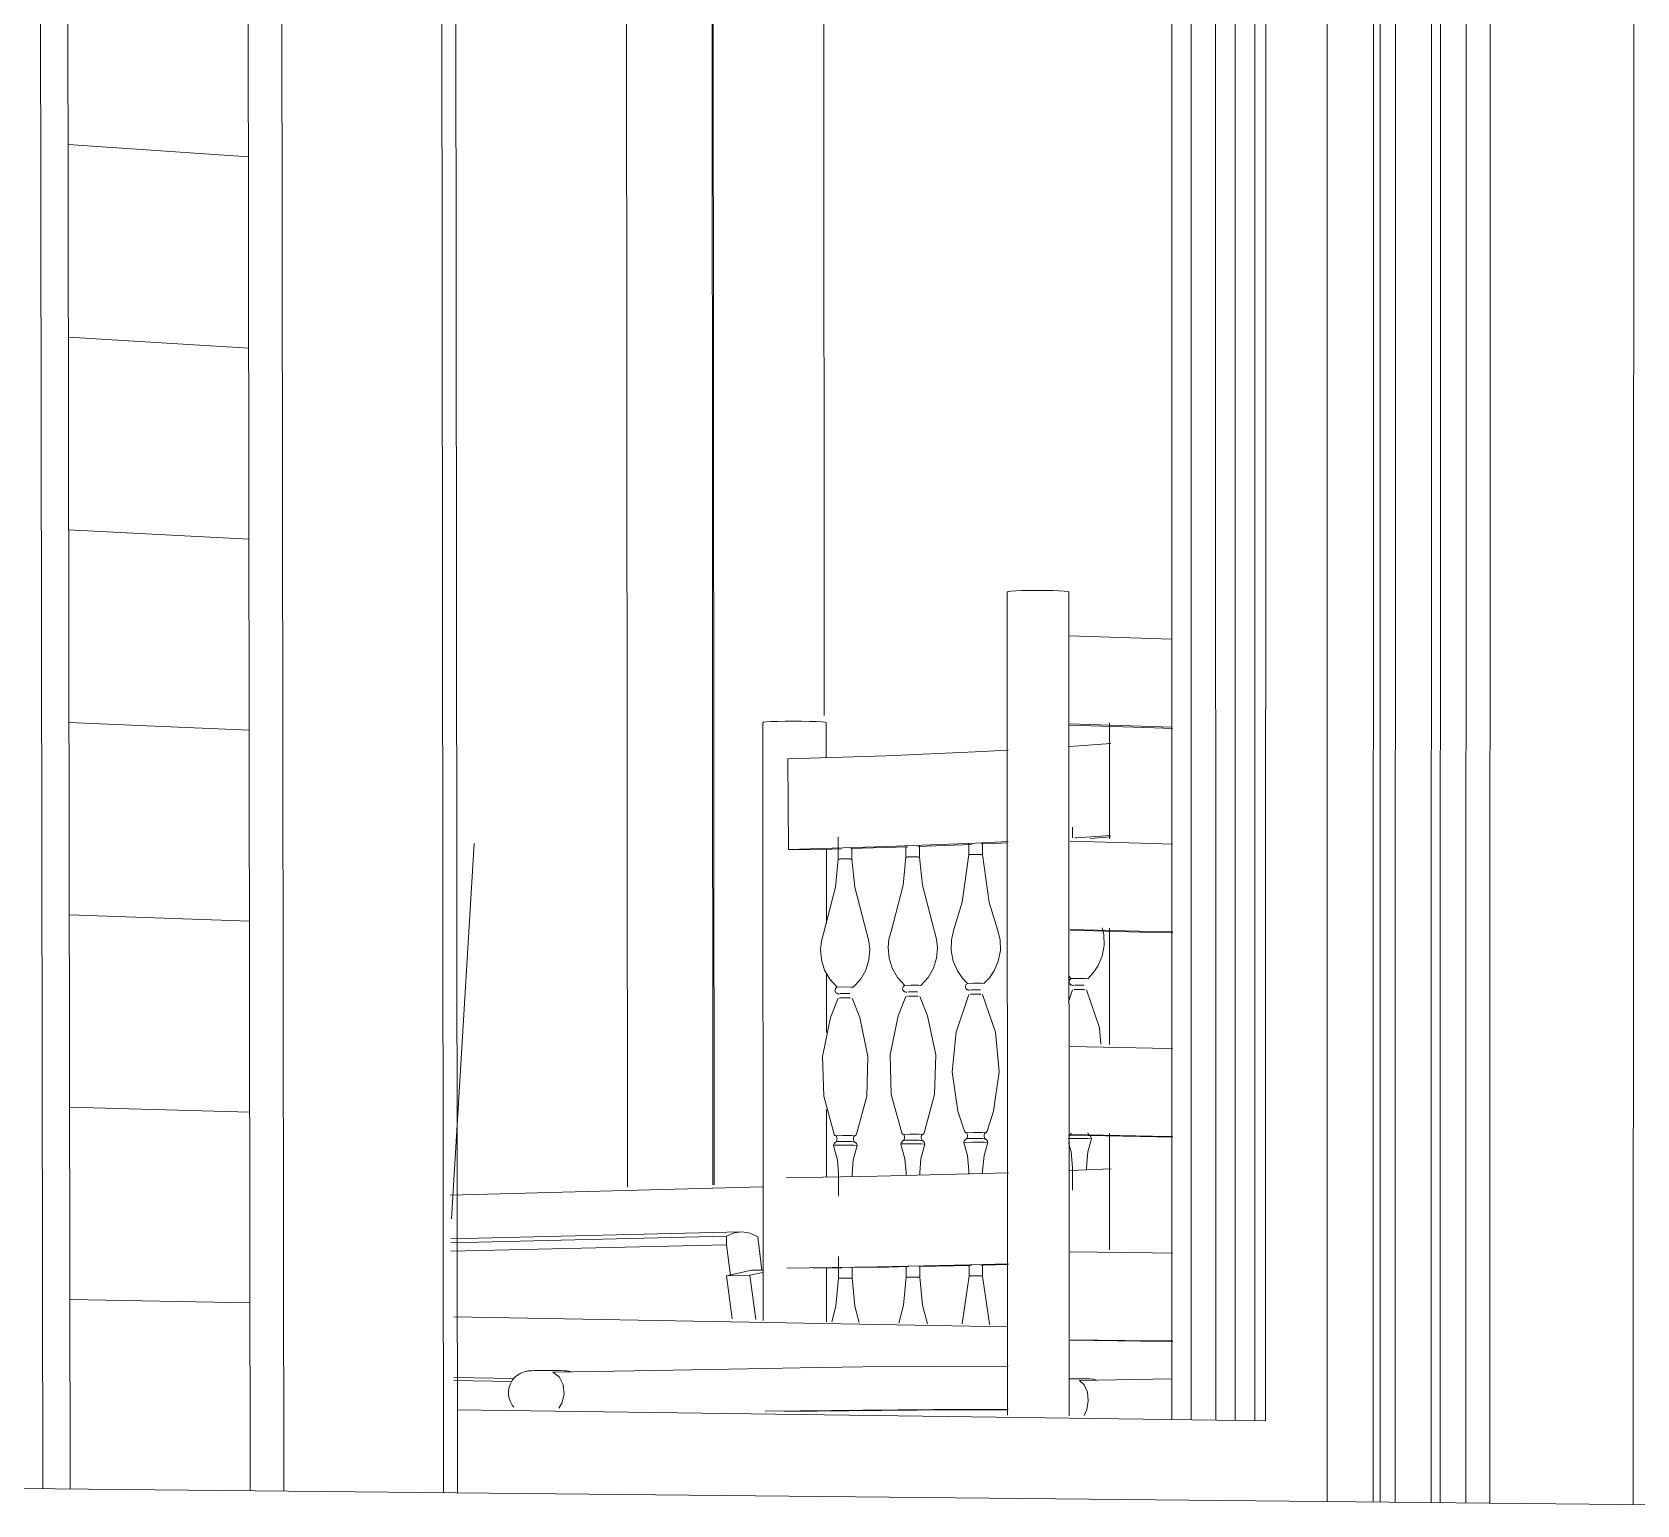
# Model space of a CAD drawing. Header units: inches. Extents: x 490.8 to 498.2, y -67.1 to -6.9.
# Drawn here: x 494.6115 to 494.7023, y -56.168 to -56.0847 of the extents above; entities that cross this region are included whole.
import ezdxf

# ---------------------------------------------------------------- set-up
doc = ezdxf.new("R2010")
doc.units = ezdxf.units.IN
doc.header["$MEASUREMENT"] = 0
for name, color, linetype, lineweight in [('A-DOOR-FRAM', 31, 'Continuous', 9), ('A-GLAZ', 151, 'Continuous', 13), ('A-WALL', 113, 'Continuous', 13), ('A-WALL-PATT', 111, 'Continuous', 13), ('I-FURN', 30, 'Continuous', 9), ('I-WALL', 2, 'Continuous', 13), ('L-SITE-WALL', 31, 'Continuous', 13), ('Q-CASE', 31, 'Continuous', 9)]:
    doc.layers.add(name, color=color, linetype=linetype, lineweight=lineweight)

# ---------------------------------------------------------------- blocks, each defined once
blk = doc.blocks.new('FP_46-Back Patio1')
at = {"layer": 'A-WALL-PATT', "lineweight": 9}
for p, q in [((64.574165, -56.091095), (64.584372, -56.091794)), ((64.574182, -56.101999), (64.584386, -56.102612)), ((64.574199, -56.112897), (64.5844, -56.113425)), ((64.574216, -56.12379), (64.584415, -56.124233)), ((64.574233, -56.134678), (64.584429, -56.135035)), ((64.57425, -56.14556), (64.584443, -56.145832)), ((64.574267, -56.156436), (64.584458, -56.156623))]:
    blk.add_line(p, q, dxfattribs=at)

msp = doc.modelspace()

# ---------------------------------------------------------------- linework, layer by layer
at = {"layer": 'A-DOOR-FRAM'}
for p, q in [((494.645181, -56.0768), (494.645242, -56.150083)), ((494.650067, -56.14995), (494.650014, -56.077202)), ((494.650079, -56.077204), (494.650131, -56.149946)), ((494.650079, -56.077204), (494.650131, -56.149946))]:
    msp.add_line(p, q, dxfattribs=at)
at = {"layer": 'A-GLAZ', "lineweight": 9}
for p, q in [((494.694075, -55.989115), (494.694022, -56.167942)), ((494.702217, -55.990211), (494.70213, -56.168024)), ((494.62579, -56.16725), (494.625576, -55.999309)), ((494.634826, -56.167342), (494.634647, -55.999328)), ((494.676036, -56.163207), (494.676026, -56.080607)), ((494.67713, -56.163224), (494.677122, -56.080702)), ((494.677122, -56.080702), (494.67713, -56.163224)), ((494.67851, -56.163256), (494.678505, -56.080848)), ((494.679614, -56.080753), (494.679617, -56.163274)), ((494.680726, -56.080658), (494.680727, -56.163292)), ((494.680727, -56.163292), (494.680726, -56.080658)), ((494.680727, -56.163292), (494.680726, -56.080658)), ((494.681339, -56.080606), (494.681338, -56.163302)), ((494.684817, -56.167834), (494.684824, -56.080888)), ((494.681338, -56.163302), (494.635592, -56.162671))]:
    msp.add_line(p, q, dxfattribs=at)
at = {"layer": 'A-GLAZ'}
for p, q in [((494.691202, -56.16791), (494.691243, -55.990197)), ((494.692663, -56.167928), (494.69271, -55.98996)), ((494.68742, -56.167868), (494.687446, -55.991002)), ((494.687812, -56.167872), (494.687839, -55.990938)), ((494.688666, -56.167881), (494.688696, -55.99107)), ((494.690703, -56.167905), (494.690742, -55.990925)), ((494.635611, -56.167349), (494.635434, -55.999189))]:
    msp.add_line(p, q, dxfattribs=at)
at = {"layer": 'A-WALL'}
for p, q in [((494.61216, -56.167108), (494.611857, -55.976716)), ((494.613406, -55.976957), (494.613702, -56.167123)), ((494.613702, -56.167123), (494.613406, -55.976957)), ((494.62389, -56.167227), (494.623669, -55.99962))]:
    msp.add_line(p, q, dxfattribs=at)
at = {"layer": 'I-FURN'}
for p, q in [((494.666733, -56.162966), (494.666717, -56.116411)), ((494.670202, -56.116413), (494.670214, -56.163017)), ((494.670219, -56.118888), (494.676027, -56.119087)), ((494.652907, -56.157619), (494.652885, -56.1238)), ((494.656481, -56.123804), (494.656482, -56.125778)), ((494.672497, -56.13038), (494.672495, -56.123805)), ((494.676028, -56.124059), (494.67022, -56.123876)), ((494.670246, -56.125152), (494.672583, -56.124978)), ((494.670414, -56.130319), (494.670413, -56.129705)), ((494.636558, -56.130633), (494.635282, -56.151875)), ((494.655746, -56.130987), (494.657321, -56.130943)), ((494.656485, -56.130953), (494.656487, -56.135166)), ((494.657162, -56.131515), (494.657161, -56.130285)), ((494.657874, -56.130927), (494.661095, -56.130823)), ((494.657931, -56.130868), (494.657931, -56.131515)), ((494.660989, -56.131401), (494.660989, -56.130768)), ((494.661663, -56.130803), (494.664714, -56.130685)), ((494.661759, -56.130737), (494.661759, -56.131402)), ((494.664547, -56.131264), (494.664547, -56.13063)), ((494.665319, -56.130595), (494.66532, -56.131265)), ((494.670604, -56.130318), (494.670533, -56.130322)), ((494.672566, -56.130184), (494.670616, -56.130317)), ((494.671401, -56.130345), (494.672581, -56.130267)), ((494.657253, -56.131524), (494.657162, -56.131514)), ((494.657809, -56.131503), (494.657931, -56.131515)), ((494.657931, -56.131515), (494.657827, -56.131526)), ((494.661082, -56.131411), (494.660989, -56.131401)), ((494.661638, -56.13139), (494.661759, -56.131401)), ((494.661759, -56.131401), (494.661655, -56.131412)), ((494.664641, -56.131275), (494.664547, -56.131264)), ((494.665199, -56.131253), (494.66532, -56.131265)), ((494.66532, -56.131265), (494.665214, -56.131275)), ((494.672499, -56.142004), (494.672498, -56.135426)), ((494.656489, -56.137981), (494.656491, -56.141323)), ((494.67018, -56.13812), (494.670339, -56.138286)), ((494.670341, -56.138283), (494.670339, -56.138285)), ((494.671256, -56.138289), (494.671126, -56.138273)), ((494.657092, -56.138765), (494.657091, -56.138767)), ((494.657813, -56.139127), (494.65727, -56.139127)), ((494.657999, -56.138771), (494.657865, -56.138756)), ((494.660918, -56.138669), (494.660917, -56.138671)), ((494.661641, -56.139031), (494.661128, -56.13903)), ((494.661826, -56.138674), (494.661693, -56.138659)), ((494.664475, -56.138552), (494.664474, -56.138554)), ((494.665202, -56.138916), (494.664655, -56.138916)), ((494.665205, -56.139165), (494.66522, -56.139184)), ((494.665386, -56.138558), (494.665254, -56.138542)), ((494.670411, -56.138909), (494.670181, -56.139587)), ((494.671073, -56.138649), (494.670523, -56.138649)), ((494.671076, -56.138899), (494.671089, -56.138919)), ((494.657816, -56.139375), (494.657835, -56.139393)), ((494.661032, -56.139295), (494.661094, -56.13928)), ((494.661127, -56.139279), (494.661645, -56.139279)), ((494.661645, -56.139279), (494.661661, -56.139298)), ((494.656493, -56.145681), (494.656495, -56.149495)), ((494.65806, -56.147174), (494.657909, -56.14716)), ((494.661887, -56.147097), (494.661738, -56.147083)), ((494.665446, -56.147004), (494.665297, -56.14699)), ((494.67147, -56.147339), (494.671279, -56.147321)), ((494.672501, -56.153623), (494.6725, -56.147034)), ((494.65688, -56.147712), (494.65688, -56.147712)), ((494.658213, -56.147717), (494.658017, -56.147699)), ((494.660704, -56.147636), (494.660704, -56.147637)), ((494.662041, -56.147641), (494.661845, -56.147623)), ((494.66426, -56.147545), (494.66426, -56.147545)), ((494.6656, -56.14755), (494.665406, -56.147532)), ((494.664554, -56.149323), (494.664554, -56.14916)), ((494.665326, -56.149161), (494.665326, -56.149299)), ((494.670262, -56.149141), (494.672592, -56.149044)), ((494.670419, -56.15024), (494.670418, -56.14896)), ((494.671196, -56.14896), (494.671196, -56.149098)), ((494.657173, -56.150585), (494.657172, -56.149319)), ((494.65794, -56.14932), (494.657941, -56.149472)), ((494.660997, -56.149407), (494.660997, -56.149247)), ((494.661767, -56.149248), (494.661768, -56.149388)), ((494.635247, -56.153001), (494.651647, -56.152601)), ((494.635247, -56.15322), (494.650831, -56.152842)), ((494.650831, -56.152842), (494.650831, -56.153333)), ((494.635248, -56.153703), (494.650831, -56.153333)), ((494.650831, -56.153333), (494.651059, -56.155085)), ((494.652834, -56.154764), (494.652615, -56.152881)), ((494.655746, -56.15466), (494.657355, -56.154637)), ((494.656498, -56.154678), (494.6565, -56.157687)), ((494.657175, -56.15523), (494.657175, -56.154002)), ((494.657943, -56.154599), (494.657944, -56.15523)), ((494.661, -56.155171), (494.661, -56.154545)), ((494.661718, -56.154562), (494.664701, -56.154502)), ((494.66177, -56.154529), (494.66177, -56.155172)), ((494.664556, -56.155101), (494.664556, -56.154475)), ((494.665328, -56.154455), (494.665328, -56.155101)), ((494.652248, -56.154779), (494.650832, -56.15509)), ((494.650832, -56.15509), (494.652164, -56.155061)), ((494.650832, -56.15509), (494.651149, -56.157532)), ((494.652164, -56.155061), (494.652888, -56.154901)), ((494.652164, -56.155061), (494.652487, -56.157558)), ((494.652888, -56.154764), (494.652248, -56.154779)), ((494.657265, -56.155235), (494.657175, -56.15523)), ((494.657822, -56.155224), (494.657944, -56.15523)), ((494.657944, -56.15523), (494.65784, -56.155235)), ((494.661092, -56.155176), (494.661, -56.155171)), ((494.661649, -56.155166), (494.66177, -56.155171)), ((494.66177, -56.155171), (494.661665, -56.155177)), ((494.664556, -56.155101), (494.664175, -56.157798)), ((494.66465, -56.155106), (494.664556, -56.155101)), ((494.665207, -56.155095), (494.665328, -56.155101)), ((494.665328, -56.155101), (494.665223, -56.155107)), ((494.635415, -56.157417), (494.666718, -56.157977)), ((494.635409, -56.161019), (494.638692, -56.161069)), ((494.638821, -56.160892), (494.635418, -56.16084)), ((494.670797, -56.161003), (494.67602, -56.16091))]:
    msp.add_line(p, q, dxfattribs=at)
for points in [[(494.666718, -56.116412, 0), (494.666765, -56.116388, 0), (494.666928, -56.116365, 0), (494.667196, -56.116346, 0)], [(494.667196, -56.116346, 0), (494.66755, -56.116331, 0), (494.667966, -56.116321, 0), (494.668416, -56.116318, 0), (494.668869, -56.116321, 0), (494.669294, -56.116329, 0), (494.669662, -56.116344, 0), (494.669947, -56.116363, 0), (494.670131, -56.116385, 0), (494.670201, -56.116409, 0), (494.670202, -56.116411, 0)], [(494.652886, -56.123803, 0), (494.652929, -56.123781, 0), (494.653092, -56.12376, 0), (494.653364, -56.123743, 0), (494.653726, -56.123729, 0), (494.654153, -56.12372, 0), (494.654617, -56.123717, 0), (494.655085, -56.123719, 0), (494.655525, -56.123728, 0), (494.655908, -56.123741, 0), (494.656207, -56.123758, 0)], [(494.656207, -56.123758, 0), (494.656402, -56.123778, 0), (494.656479, -56.1238, 0), (494.65648, -56.123803, 0)], [(494.670259, -56.123943, 0), (494.675049, -56.124094, 0), (494.676063, -56.124131, 0)], [(494.654305, -56.125854, 0), (494.659875, -56.125672, 0), (494.664898, -56.125458, 0), (494.666769, -56.125362, 0)], [(494.654335, -56.130975, 0), (494.65432, -56.128415, 0), (494.654305, -56.125854, 0)], [(494.666771, -56.13053, 0), (494.664916, -56.130616, 0), (494.659898, -56.13081, 0), (494.654335, -56.130975, 0)], [(494.655746, -56.130987, 0), (494.655426, -56.13098, 0), (494.655073, -56.130975, 0), (494.654705, -56.130974, 0), (494.654335, -56.130975, 0)], [(494.665242, -56.130663, 0), (494.666024, -56.130628, 0), (494.666729, -56.130596, 0)], [(494.670276, -56.130508, 0), (494.674929, -56.130634, 0), (494.67607, -56.130669, 0)], [(494.656323, -56.135723, 0), (494.657003, -56.133098, 0), (494.657162, -56.131515, 0)], [(494.657162, -56.131514, 0), (494.657265, -56.131504, 0), (494.657809, -56.131503, 0)], [(494.658775, -56.135725, 0), (494.658092, -56.133099, 0), (494.657931, -56.131516, 0)], [(494.660148, -56.135619, 0), (494.660829, -56.132988, 0), (494.660989, -56.131401, 0)], [(494.660989, -56.131401, 0), (494.661093, -56.13139, 0), (494.661638, -56.13139, 0)], [(494.662605, -56.135621, 0), (494.661921, -56.132989, 0), (494.66176, -56.131402, 0)], [(494.664547, -56.131265, 0), (494.664165, -56.133964, 0), (494.663703, -56.135494, 0)], [(494.664547, -56.131264, 0), (494.664652, -56.131253, 0), (494.665199, -56.131253, 0)], [(494.66532, -56.131265, 0), (494.665703, -56.133965, 0), (494.666167, -56.135496, 0)], [(494.660917, -56.138671, 0), (494.66051, -56.138222, 0), (494.66021, -56.137696, 0), (494.66003, -56.137117, 0), (494.659979, -56.136512, 0), (494.660028, -56.136049, 0), (494.660148, -56.135619, 0)], [(494.661838, -56.138672, 0), (494.662244, -56.138223, 0), (494.662544, -56.137697, 0), (494.662724, -56.137118, 0), (494.662775, -56.136514, 0), (494.662724, -56.136051, 0), (494.662605, -56.13562, 0)], [(494.663703, -56.135494, 0), (494.663557, -56.136084, 0), (494.663542, -56.136692, 0), (494.663659, -56.137289, 0), (494.6639, -56.137847, 0), (494.664164, -56.138232, 0), (494.664474, -56.138555, 0)], [(494.666167, -56.135495, 0), (494.666313, -56.136086, 0), (494.666328, -56.136693, 0), (494.666213, -56.13729, 0), (494.665971, -56.137848, 0), (494.665707, -56.138232, 0), (494.665398, -56.138555, 0)], [(494.67607, -56.135639, 0), (494.674937, -56.135607, 0), (494.670277, -56.135494, 0)], [(494.670283, -56.135547, 0), (494.674257, -56.135644, 0), (494.676091, -56.135696, 0)], [(494.672094, -56.135412, 0), (494.67219, -56.1358, 0), (494.672206, -56.136412, 0), (494.672089, -56.137013, 0), (494.671846, -56.137574, 0), (494.671581, -56.137961, 0), (494.671269, -56.138286, 0)], [(494.657091, -56.138768, 0), (494.656685, -56.13832, 0), (494.656386, -56.137794, 0), (494.656206, -56.137217, 0), (494.656154, -56.136614, 0), (494.656204, -56.136152, 0), (494.656323, -56.135722, 0)], [(494.65801, -56.138768, 0), (494.658415, -56.138321, 0), (494.658714, -56.137796, 0), (494.658894, -56.137219, 0), (494.658944, -56.136616, 0), (494.658894, -56.136154, 0), (494.658775, -56.135724, 0)], [(494.670341, -56.138284, 0), (494.670322, -56.138293, 0), (494.670288, -56.138317, 0), (494.67026, -56.138347, 0), (494.67024, -56.138381, 0), (494.670226, -56.138419, 0), (494.670221, -56.138459, 0), (494.670224, -56.138498, 0), (494.670233, -56.138531, 0), (494.670246, -56.138559, 0), (494.670277, -56.138601, 0), (494.670307, -56.138626, 0), (494.670333, -56.138641, 0), (494.670353, -56.138649, 0), (494.670369, -56.138654, 0), (494.670383, -56.138658, 0), (494.670427, -56.138663, 0), (494.670474, -56.138666, 0)], [(494.671126, -56.138273, 0), (494.670673, -56.138269, 0), (494.670352, -56.138281, 0)], [(494.657229, -56.139144, 0), (494.657153, -56.139138, 0), (494.65712, -56.139132, 0), (494.657109, -56.139129, 0), (494.657089, -56.139121, 0), (494.65707, -56.139111, 0), (494.657037, -56.139087, 0), (494.657011, -56.139057, 0), (494.656991, -56.139023, 0), (494.656979, -56.138986, 0), (494.656974, -56.138953, 0), (494.656975, -56.138923, 0), (494.656988, -56.138873, 0), (494.657005, -56.138839, 0), (494.657023, -56.138816, 0), (494.657055, -56.138787, 0), (494.657092, -56.138766, 0)], [(494.657865, -56.138756, 0), (494.657416, -56.138752, 0), (494.657102, -56.138763, 0)], [(494.661054, -56.139048, 0), (494.660979, -56.139043, 0), (494.660946, -56.139036, 0), (494.660935, -56.139033, 0), (494.660914, -56.139025, 0), (494.660896, -56.139015, 0), (494.660863, -56.138991, 0), (494.660836, -56.138961, 0), (494.660816, -56.138926, 0), (494.660804, -56.13889, 0), (494.6608, -56.138856, 0), (494.660801, -56.138827, 0), (494.660813, -56.138776, 0), (494.660831, -56.138742, 0), (494.660848, -56.138719, 0), (494.660881, -56.13869, 0), (494.660918, -56.138669, 0)], [(494.661693, -56.138659, 0), (494.661244, -56.138655, 0), (494.660928, -56.138666, 0)], [(494.664546, -56.139174, 0), (494.66382, -56.141308, 0), (494.66361, -56.143553, 0), (494.663927, -56.145785, 0), (494.664302, -56.146916, 0)], [(494.664475, -56.138553, 0), (494.664456, -56.138562, 0), (494.664423, -56.138586, 0), (494.664396, -56.138615, 0), (494.664375, -56.138649, 0), (494.664362, -56.138687, 0), (494.664357, -56.138727, 0), (494.66436, -56.138766, 0), (494.664368, -56.138799, 0), (494.664381, -56.138826, 0), (494.664412, -56.138868, 0), (494.664442, -56.138893, 0), (494.664467, -56.138908, 0), (494.664488, -56.138916, 0), (494.664504, -56.138921, 0), (494.664517, -56.138924, 0), (494.664561, -56.13893, 0), (494.664607, -56.138933, 0)], [(494.665254, -56.138542, 0), (494.664804, -56.138538, 0), (494.664486, -56.13855, 0)], [(494.664631, -56.139182, 0), (494.664652, -56.139165, 0), (494.665205, -56.139165, 0)], [(494.665327, -56.139175, 0), (494.666054, -56.141309, 0), (494.666266, -56.143554, 0), (494.66595, -56.145785, 0), (494.665576, -56.146917, 0)], [(494.670501, -56.138918, 0), (494.67052, -56.1389, 0), (494.671076, -56.138899, 0)], [(494.671198, -56.138909, 0), (494.671929, -56.141057, 0), (494.672017, -56.14199, 0)], [(494.656921, -56.147086, 0), (494.656334, -56.144922, 0), (494.656265, -56.14268, 0), (494.656719, -56.140484, 0), (494.657162, -56.139384, 0)], [(494.657207, -56.13939, 0), (494.657267, -56.139375, 0), (494.657816, -56.139375, 0)], [(494.658189, -56.147087, 0), (494.658774, -56.144923, 0), (494.65884, -56.142682, 0), (494.658384, -56.140485, 0), (494.657939, -56.139385, 0)], [(494.660746, -56.147009, 0), (494.660157, -56.14484, 0), (494.660089, -56.142592, 0), (494.660544, -56.140391, 0), (494.660988, -56.139289, 0)], [(494.662016, -56.14701, 0), (494.662603, -56.144841, 0), (494.66267, -56.142594, 0), (494.662213, -56.140392, 0), (494.661767, -56.139289, 0)], [(494.670279, -56.142121, 0), (494.674931, -56.142217, 0), (494.676071, -56.142244, 0)], [(494.657077, -56.147176, 0), (494.657001, -56.147163, 0), (494.656985, -56.147157, 0), (494.656963, -56.147142, 0), (494.65695, -56.14713, 0), (494.656933, -56.147109, 0), (494.656921, -56.147086, 0)], [(494.657037, -56.147503, 0), (494.657059, -56.147465, 0), (494.657084, -56.14739, 0), (494.657089, -56.147332, 0), (494.657085, -56.147289, 0), (494.657067, -56.147226, 0), (494.657036, -56.147171, 0)], [(494.657909, -56.14716, 0), (494.657404, -56.147156, 0), (494.657049, -56.147167, 0)], [(494.658074, -56.147504, 0), (494.658051, -56.147465, 0), (494.658027, -56.147391, 0), (494.658022, -56.147333, 0), (494.658026, -56.147289, 0), (494.658044, -56.147226, 0), (494.658074, -56.147171, 0)], [(494.658033, -56.147176, 0), (494.658097, -56.147168, 0), (494.658107, -56.147165, 0), (494.658123, -56.147158, 0), (494.658134, -56.147152, 0), (494.658152, -56.147138, 0), (494.658174, -56.147114, 0), (494.658189, -56.147087, 0)], [(494.660704, -56.147637, 0), (494.660725, -56.147571, 0), (494.66075, -56.147526, 0), (494.660801, -56.147468, 0), (494.660862, -56.147426, 0)], [(494.660903, -56.147099, 0), (494.660826, -56.147086, 0), (494.66081, -56.14708, 0), (494.660788, -56.147065, 0), (494.660775, -56.147053, 0), (494.660758, -56.147032, 0), (494.660746, -56.147009, 0)], [(494.660862, -56.147427, 0), (494.660884, -56.147388, 0), (494.660909, -56.147314, 0), (494.660914, -56.147256, 0), (494.66091, -56.147212, 0), (494.660892, -56.147149, 0), (494.660861, -56.147094, 0)], [(494.661738, -56.147083, 0), (494.661231, -56.147079, 0), (494.660875, -56.14709, 0)], [(494.661738, -56.147417, 0), (494.661231, -56.147413, 0), (494.660875, -56.147423, 0)], [(494.661838, -56.147434, 0), (494.661888, -56.14743, 0), (494.661738, -56.147417, 0)], [(494.661902, -56.147427, 0), (494.661879, -56.147389, 0), (494.661854, -56.147314, 0), (494.661849, -56.147256, 0), (494.661853, -56.147212, 0), (494.661871, -56.147149, 0), (494.661901, -56.147094, 0)], [(494.66186, -56.147099, 0), (494.661924, -56.147091, 0), (494.661934, -56.147088, 0), (494.66195, -56.147081, 0), (494.661962, -56.147075, 0), (494.66198, -56.147061, 0), (494.662002, -56.147037, 0), (494.662016, -56.14701, 0)], [(494.662059, -56.147637, 0), (494.662038, -56.147572, 0), (494.662013, -56.147527, 0), (494.661962, -56.147469, 0), (494.661901, -56.147427, 0)], [(494.664419, -56.147334, 0), (494.66436, -56.147374, 0), (494.664324, -56.14741, 0), (494.664283, -56.147475, 0), (494.66426, -56.147545, 0)], [(494.664302, -56.146916, 0), (494.664311, -56.146933, 0), (494.664331, -56.14696, 0), (494.66435, -56.146976, 0), (494.664365, -56.146986, 0), (494.664378, -56.146992, 0), (494.664388, -56.146996, 0), (494.664396, -56.146998, 0), (494.664409, -56.147001, 0), (494.66443, -56.147004, 0), (494.664451, -56.147006, 0), (494.664459, -56.147006, 0)], [(494.664418, -56.147001, 0), (494.664441, -56.14704, 0), (494.664465, -56.147114, 0), (494.66447, -56.147173, 0), (494.664466, -56.147216, 0), (494.664448, -56.14728, 0), (494.664418, -56.147335, 0)], [(494.665297, -56.14699, 0), (494.66479, -56.146986, 0), (494.664432, -56.146997, 0)], [(494.665298, -56.147325, 0), (494.66479, -56.147321, 0), (494.664432, -56.147331, 0)], [(494.665398, -56.147342, 0), (494.665446, -56.147338, 0), (494.665298, -56.147325, 0)], [(494.665461, -56.147001, 0), (494.665438, -56.14704, 0), (494.665413, -56.147115, 0), (494.665408, -56.147173, 0), (494.665412, -56.147217, 0), (494.66543, -56.14728, 0), (494.665461, -56.147336, 0)], [(494.665576, -56.146917, 0), (494.665568, -56.146934, 0), (494.665548, -56.146961, 0), (494.665529, -56.146977, 0), (494.665513, -56.146987, 0), (494.6655, -56.146993, 0), (494.66549, -56.146996, 0), (494.665482, -56.146999, 0), (494.665469, -56.147001, 0), (494.665448, -56.147004, 0), (494.665427, -56.147006, 0), (494.665419, -56.147007, 0)], [(494.66546, -56.147335, 0), (494.665519, -56.147374, 0), (494.665555, -56.147411, 0), (494.665596, -56.147476, 0), (494.665618, -56.147546, 0)], [(494.671279, -56.147321, 0), (494.670614, -56.147316, 0), (494.670159, -56.147328, 0)], [(494.670283, -56.147122, 0), (494.670224, -56.147161, 0), (494.670187, -56.147198, 0)], [(494.676071, -56.147211, 0), (494.674938, -56.147188, 0), (494.67028, -56.147104, 0)], [(494.670331, -56.147003, 0), (494.670312, -56.147067, 0), (494.670282, -56.147123, 0)], [(494.670286, -56.147144, 0), (494.674259, -56.147216, 0), (494.676092, -56.147254, 0)], [(494.671169, -56.147112, 0), (494.670659, -56.147109, 0), (494.670296, -56.147119, 0)], [(494.671269, -56.147129, 0), (494.671316, -56.147126, 0), (494.671169, -56.147112, 0)], [(494.67149, -56.147335, 0), (494.671278, -56.148087, 0), (494.671196, -56.14896, 0)], [(494.671284, -56.147009, 0), (494.671301, -56.147067, 0), (494.671331, -56.147123, 0)], [(494.67133, -56.147122, 0), (494.671389, -56.147162, 0), (494.671426, -56.147198, 0), (494.671467, -56.147264, 0), (494.67149, -56.147335, 0)], [(494.65688, -56.147713, 0), (494.6569, -56.147647, 0), (494.656925, -56.147602, 0), (494.656976, -56.147544, 0), (494.657037, -56.147503, 0)], [(494.657172, -56.14932, 0), (494.657106, -56.14855, 0), (494.65688, -56.147713, 0)], [(494.658017, -56.147699, 0), (494.657358, -56.147695, 0), (494.656897, -56.147708, 0)], [(494.657909, -56.147493, 0), (494.657404, -56.14749, 0), (494.65705, -56.1475, 0)], [(494.658011, -56.14751, 0), (494.658061, -56.147507, 0), (494.657909, -56.147493, 0)], [(494.657941, -56.14932, 0), (494.658005, -56.148551, 0), (494.658231, -56.147714, 0)], [(494.658231, -56.147713, 0), (494.65821, -56.147648, 0), (494.658186, -56.147603, 0), (494.658135, -56.147545, 0), (494.658073, -56.147503, 0)], [(494.660997, -56.149247, 0), (494.660932, -56.148476, 0), (494.660705, -56.147637, 0)], [(494.661845, -56.147623, 0), (494.661186, -56.147619, 0), (494.660722, -56.147632, 0)], [(494.661768, -56.149248, 0), (494.661832, -56.148477, 0), (494.662059, -56.147638, 0)], [(494.66426, -56.147546, 0), (494.664471, -56.148293, 0), (494.664554, -56.149161, 0)], [(494.665406, -56.147532, 0), (494.664745, -56.147528, 0), (494.664279, -56.147541, 0)], [(494.665618, -56.147547, 0), (494.665408, -56.148293, 0), (494.665326, -56.149161, 0)], [(494.670183, -56.147546, 0), (494.670335, -56.148087, 0), (494.670418, -56.14896, 0)], [(494.654222, -56.149541, 0), (494.65935, -56.149447, 0), (494.66459, -56.149323, 0), (494.666786, -56.14926, 0)], [(494.652615, -56.152881, 0), (494.652179, -56.152676, 0), (494.651723, -56.1526, 0), (494.651267, -56.152656, 0), (494.650831, -56.152842, 0)], [(494.670281, -56.153727, 0), (494.674933, -56.153794, 0), (494.676073, -56.153812, 0)], [(494.666788, -56.154422, 0), (494.664599, -56.154474, 0), (494.65936, -56.154578, 0), (494.654247, -56.154657, 0)], [(494.657894, -56.154628, 0), (494.660009, -56.154593, 0), (494.661156, -56.154573, 0)], [(494.665216, -56.154491, 0), (494.665351, -56.154488, 0), (494.666771, -56.154455, 0)], [(494.656787, -56.157696, 0), (494.657016, -56.156812, 0), (494.657175, -56.15523, 0)], [(494.657175, -56.15523, 0), (494.657278, -56.155224, 0), (494.657822, -56.155224, 0)], [(494.658342, -56.157725, 0), (494.658105, -56.156812, 0), (494.657944, -56.15523, 0)], [(494.660578, -56.15777, 0), (494.66084, -56.156757, 0), (494.661, -56.155172, 0)], [(494.661, -56.155171, 0), (494.661104, -56.155166, 0), (494.661649, -56.155166, 0)], [(494.662203, -56.157801, 0), (494.661931, -56.156758, 0), (494.66177, -56.155172, 0)], [(494.664556, -56.155101, 0), (494.664661, -56.155095, 0), (494.665207, -56.155095, 0)], [(494.665328, -56.155102, 0), (494.665712, -56.157798, 0), (494.665734, -56.157871, 0)], [(494.676073, -56.158777, 0), (494.67494, -56.158762, 0), (494.670283, -56.158708, 0)], [(494.670289, -56.158735, 0), (494.674261, -56.158781, 0), (494.676093, -56.158805, 0)], [(494.639976, -56.160454, 0), (494.639849, -56.160457, 0), (494.639649, -56.160467, 0), (494.639617, -56.16047, 0), (494.639554, -56.160479, 0), (494.639498, -56.160489, 0), (494.639391, -56.160516, 0), (494.639191, -56.160594, 0), (494.639009, -56.160705, 0), (494.638849, -56.160845, 0), (494.638715, -56.161009, 0), (494.638611, -56.161194, 0), (494.63854, -56.161394, 0), (494.638503, -56.161604, 0), (494.638503, -56.161816, 0), (494.638538, -56.162025, 0), (494.638609, -56.162226, 0), (494.638712, -56.162412, 0), (494.638807, -56.162529, 0)], [(494.642051, -56.160522, 0), (494.641999, -56.160502, 0), (494.641922, -56.160485, 0), (494.641863, -56.160476, 0), (494.641817, -56.16047, 0), (494.641778, -56.160467, 0), (494.641638, -56.160459, 0), (494.641456, -56.160454, 0), (494.641227, -56.160451, 0), (494.641071, -56.16045, 0), (494.640927, -56.160449, 0), (494.640665, -56.160448, 0), (494.640471, -56.160449, 0), (494.640332, -56.160449, 0), (494.640139, -56.160451, 0), (494.639976, -56.160454, 0)], [(494.641018, -56.160541, 0), (494.646768, -56.160447, 0), (494.652023, -56.160345, 0)], [(494.641018, -56.160541, 0), (494.64136, -56.160809, 0), (494.641586, -56.161248, 0), (494.641645, -56.161781, 0), (494.641523, -56.162295, 0), (494.641344, -56.162585, 0)], [(494.652023, -56.160345, 0), (494.655008, -56.160291, 0), (494.658546, -56.160248, 0), (494.66252, -56.160216, 0), (494.666779, -56.160197, 0)], [(494.671758, -56.160966, 0), (494.671682, -56.160949, 0), (494.671623, -56.16094, 0), (494.671578, -56.160934, 0), (494.67154, -56.16093, 0), (494.671407, -56.160923, 0), (494.67124, -56.160919, 0), (494.671033, -56.160916, 0), (494.670882, -56.160914, 0), (494.670741, -56.160913, 0), (494.670483, -56.160913, 0), (494.670291, -56.160913, 0), (494.670202, -56.160914, 0)], [(494.670797, -56.161003, 0), (494.671068, -56.161263, 0), (494.67125, -56.161672, 0), (494.671306, -56.162165, 0), (494.671225, -56.162651, 0), (494.671062, -56.162991, 0)], [(494.66678, -56.162641, 0), (494.662521, -56.162658, 0), (494.658548, -56.162686, 0), (494.655009, -56.162724, 0), (494.653016, -56.162754, 0)], [(494.654112, -56.162769, 0), (494.65597, -56.162742, 0), (494.659605, -56.162705, 0), (494.663691, -56.162678, 0), (494.666703, -56.162667, 0)]]:
    msp.add_polyline3d(points, dxfattribs=at)
at = {"layer": 'I-WALL'}
msp.add_line((494.65636, -56.123391), (494.656334, -56.077724), dxfattribs=at)
at = {"layer": 'L-SITE-WALL'}
msp.add_line((494.703408, -56.168049), (494.61097, -56.167112), dxfattribs=at)
at = {"layer": 'Q-CASE'}
msp.add_line((494.635209, -56.150524), (494.652863, -56.150054), dxfattribs=at)

# ---------------------------------------------------------------- block references
at = {"layer": 'A-WALL', "lineweight": 9}
msp.add_blockref('FP_46-Back Patio1', (430.039419, 0), dxfattribs=at)

doc.saveas('drawing.dxf')
